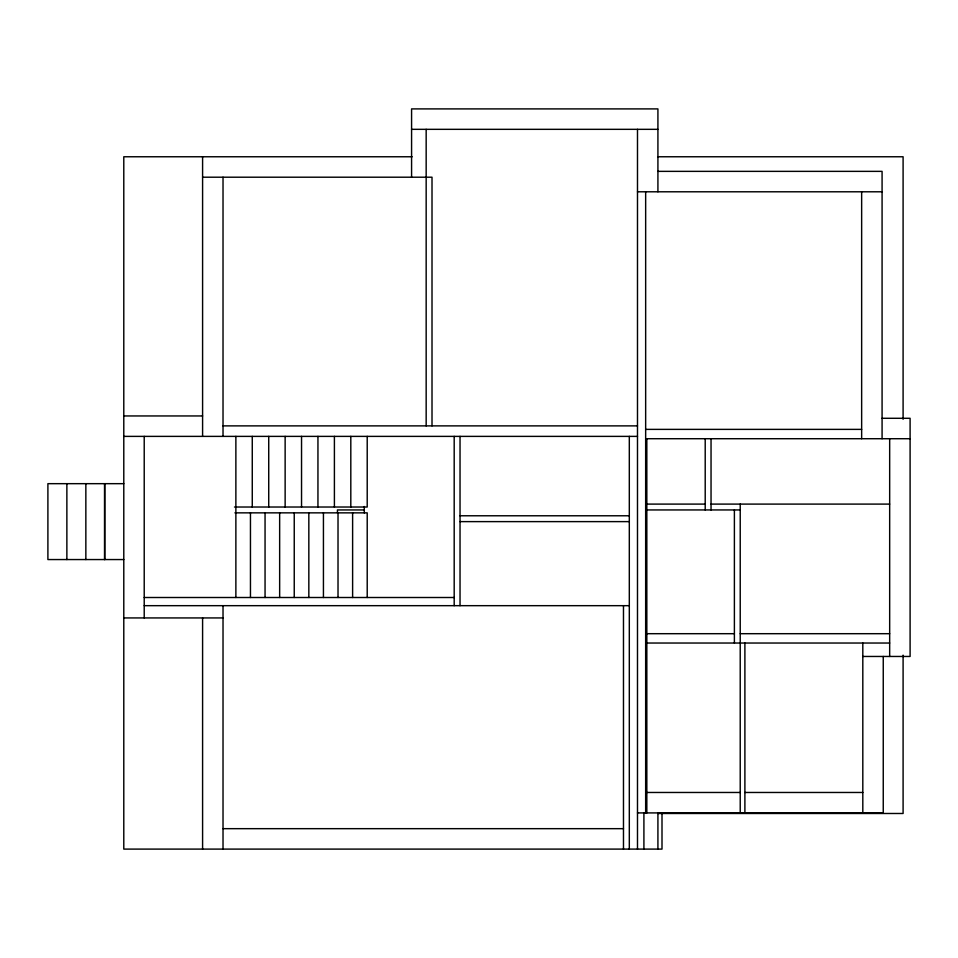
<?xml version="1.0" encoding="UTF-8"?>
<svg xmlns="http://www.w3.org/2000/svg" width="958" height="958" viewBox="0 0 958 958"><rect width="100%" height="100%" fill="white"/><g stroke="black" fill="none" stroke-linecap="round" stroke-linejoin="round"><path stroke-width="1.44" d="M411.581 129.33L657.918 129.33M412.144 156.765L123.786 156.765L123.786 849.099L662.002 849.099L662.002 813.486M657.619 156.765L903.095 156.765L903.095 419.293M657.918 171.362L882.079 171.362L882.079 438.716M202.593 177.206L432.01 177.206L432.01 425.879M637.489 191.792L882.079 191.792M123.786 415.952L202.593 415.952M882.079 418.287L910.1 418.287L910.1 656.458L862.811 656.458M223.022 425.879L637.489 425.879M645.656 429.376L861.649 429.376M123.786 436.381L637.489 436.381M645.656 438.716L910.1 438.716M123.786 483.67L47.9 483.67L47.9 559.556L123.786 559.556M646.83 504.1L705.208 504.1M711.04 504.1L889.671 504.1M234.482 507.022L367.213 507.022L367.213 436.381M364.291 509.943L337.444 509.943L337.444 512.925M646.83 509.943L740.223 509.943M234.914 512.853L367.213 512.853L367.213 597.505M460.032 515.775L629.31 515.775M460.032 521.619L629.31 521.619M144.215 597.505L454.188 597.505M144.215 605.672L629.31 605.672M123.786 617.934L223.022 617.934M646.83 633.693L734.391 633.693M740.223 633.693L889.671 633.693M646.83 643.034L889.671 643.034M646.83 792.47L740.223 792.47M744.893 792.47L862.811 792.47M637.489 812.911L883.252 812.911L883.252 656.458M657.918 813.486L903.095 813.486L903.095 655.164M223.022 828.67L623.478 828.67M889.671 438.716L889.671 656.458M862.811 643.034L862.811 812.911M861.649 191.792L861.649 438.716M744.893 643.034L744.893 812.911M740.223 504.1L740.223 812.911M734.391 509.943L734.391 643.034M711.04 438.716L711.04 509.943M705.208 438.716L705.208 509.943M657.918 191.792L657.918 108.901L411.581 108.901L411.581 177.206M657.918 813.27L657.918 849.099M646.83 438.716L646.83 812.911M645.656 191.792L645.656 812.911M643.908 812.911L643.908 849.099M637.489 129.33L637.489 849.099M629.31 436.381L629.31 849.099M623.478 605.672L623.478 849.099M460.032 436.381L460.032 605.672M454.188 436.381L454.188 605.672M426.166 129.33L426.166 425.879M364.291 506.507L364.291 512.901M352.616 512.853L352.616 597.505M350.808 436.381L350.808 507.022M338.018 512.853L338.018 597.505M334.402 436.381L334.402 507.022M323.433 512.853L323.433 597.505M317.948 436.381L317.948 507.022M308.835 512.853L308.835 597.505M301.542 436.381L301.542 507.022M294.238 512.853L294.238 597.505M285.137 436.381L285.137 507.022M279.652 512.853L279.652 597.505M268.731 436.381L268.731 507.022M265.055 512.853L265.055 597.505M252.265 436.381L252.265 507.022M250.457 512.853L250.457 597.505M235.872 436.381L235.872 597.505M223.022 177.206L223.022 436.381M223.022 605.672L223.022 849.099M202.593 156.765L202.593 436.381M202.593 617.934L202.593 849.099M144.215 436.381L144.215 617.934M104.817 483.67L104.817 559.556M104.53 483.67L104.53 559.556M85.849 483.67L85.849 559.556M66.868 483.67L66.868 559.556"/></g></svg>
